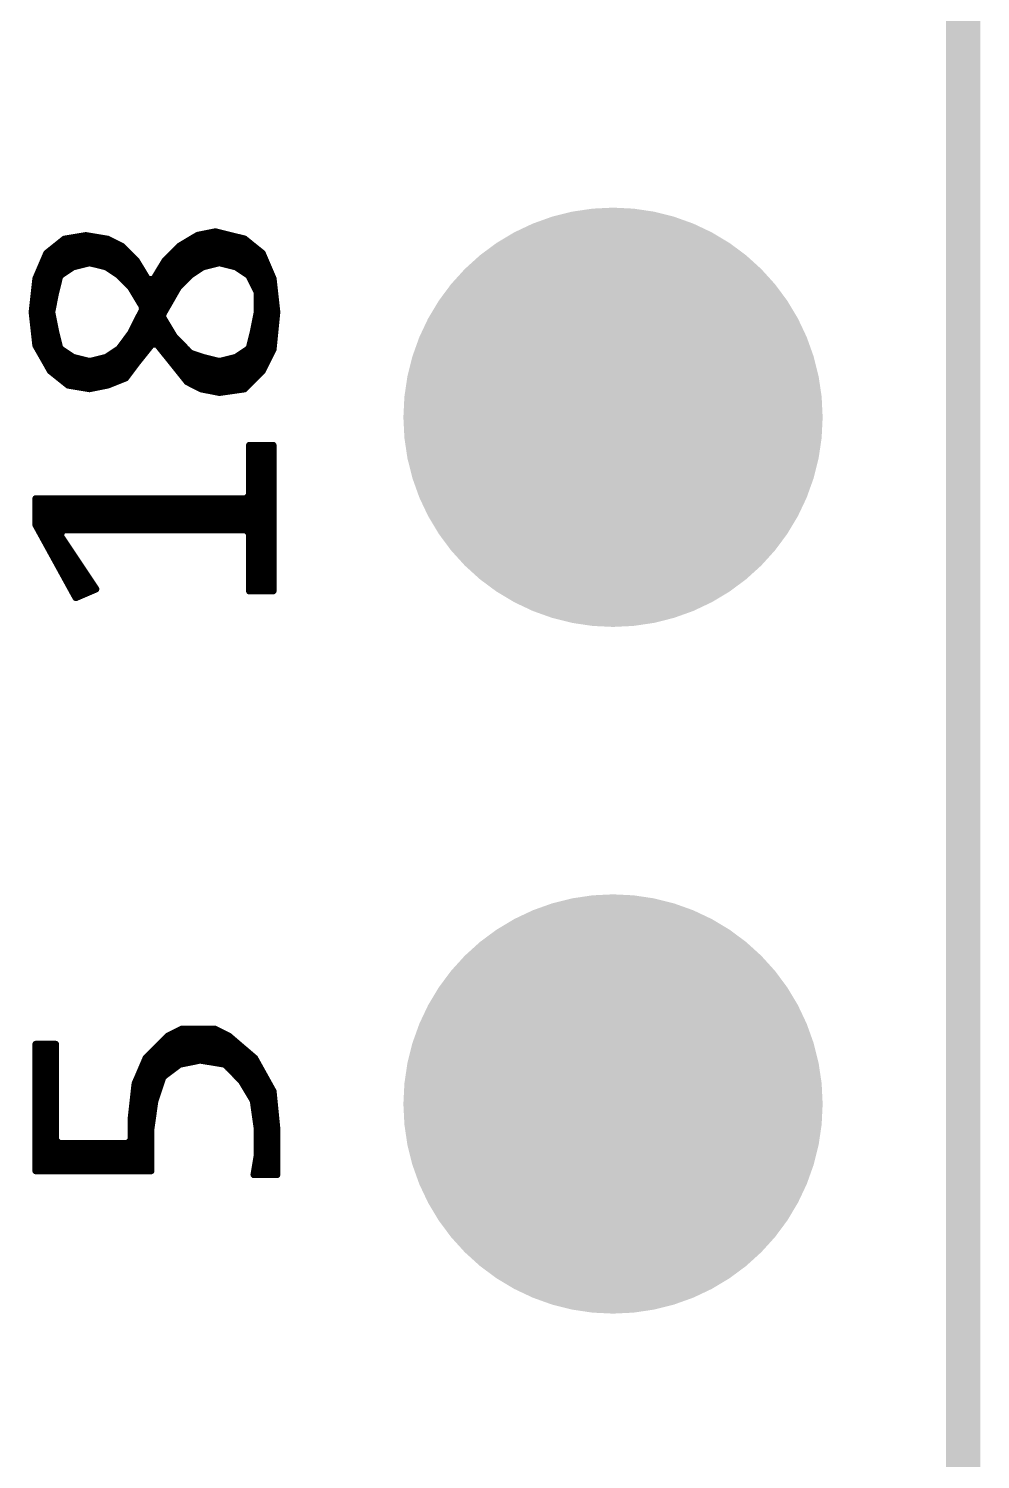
# Model space of a CAD drawing. Extents: x 491.8 to 537.2, y 395.3 to 465.5.
# Drawn here: x 524.48 to 528, y 422.84 to 428.13 of the extents above; entities that cross this region are included whole.
import ezdxf

# ---------------------------------------------------------------- set-up
doc = ezdxf.new("R2010")
doc.units = 0
doc.header["$MEASUREMENT"] = 0
doc.layers.get('0').update_dxf_attribs({"linetype": 'CONTINUOUS'})
doc.layers.add('SILKSCREENTOP_P', color=251, linetype='CONTINUOUS')

# ---------------------------------------------------------------- blocks, each defined once
blk = doc.blocks.new('ROUND_1')
at = {"const_width": 0.0127}
blk.add_lwpolyline([(-0.00635, 0, 1), (0.00635, 0, 1)], format="xyb", close=True, dxfattribs=at)
blk = doc.blocks.new('ROUND_370')
at = {"const_width": 0.77546}
blk.add_lwpolyline([(-0.38773, 0, 1), (0.38773, 0, 1)], format="xyb", close=True, dxfattribs=at)

msp = doc.modelspace()

# ---------------------------------------------------------------- linework, layer by layer
at = {"const_width": 0.127}
msp.add_lwpolyline([(527.940016, 447.259964), (527.940016, 400.99996)], dxfattribs=at)
at = {"layer": 'SILKSCREENTOP_P', "const_width": 0.0254}
for points in [[(524.615156, 427.349412), (524.549624, 427.297088)], [(524.6116, 427.222666), (524.6116, 427.346618)], [(524.694404, 427.36262), (524.615156, 427.349412)], [(524.637, 427.239684), (524.637, 427.353222)], [(524.6624, 427.250098), (524.6624, 427.357286)], [(524.6878, 427.256448), (524.6878, 427.361604)], [(524.775176, 427.349158), (524.694404, 427.36262)], [(524.7132, 427.260512), (524.7132, 427.359572)], [(524.7386, 427.254162), (524.7386, 427.355254)], [(524.764, 427.247812), (524.764, 427.35119)], [(524.828008, 427.322742), (524.775176, 427.349158)], [(524.7894, 427.233334), (524.7894, 427.342046)], [(525.108424, 427.363636), (525.04086, 427.32325)], [(525.0688, 427.203362), (525.0688, 427.33976)], [(525.0942, 427.224698), (525.0942, 427.355)], [(525.173956, 427.37659), (525.108424, 427.363636)], [(525.1196, 427.241462), (525.1196, 427.365668)], [(525.145, 427.25086), (525.145, 427.370748)], [(525.1704, 427.25721), (525.1704, 427.375828)], [(525.281398, 427.34992), (525.173956, 427.37659)], [(525.1958, 427.25975), (525.1958, 427.371256)], [(525.2212, 427.2534), (525.2212, 427.364906)], [(525.2466, 427.24705), (525.2466, 427.358556)], [(525.272, 427.231556), (525.272, 427.352206)], [(525.347184, 427.297088), (525.281398, 427.34992)], [(525.2974, 427.213776), (525.2974, 427.336966)], [(524.549624, 427.297088), (524.509238, 427.202854)], [(524.5608, 426.86605), (524.5608, 427.305978)], [(524.5862, 427.164246), (524.5862, 427.326298)], [(524.8148, 427.21657), (524.8148, 427.329346)], [(524.881856, 427.268894), (524.828008, 427.322742)], [(524.8402, 427.191424), (524.8402, 427.31055)], [(524.8656, 427.16196), (524.8656, 427.28515)], [(525.04086, 427.32325), (524.986758, 427.268894)], [(525.018, 427.138338), (525.018, 427.300136)], [(525.0434, 427.177962), (525.0434, 427.32452)], [(525.3228, 427.16323), (525.3228, 427.316646)], [(525.38757, 427.202854), (525.347184, 427.297088)], [(525.3482, 426.863002), (525.3482, 427.294802)], [(524.5354, 426.9105), (524.5354, 427.263814)], [(524.60271, 427.216824), (524.645128, 427.245018)], [(524.645128, 427.245018), (524.648938, 427.246796)], [(524.648938, 427.246796), (524.70558, 427.260766)], [(524.70558, 427.260766), (524.711676, 427.260766)], [(524.711676, 427.260766), (524.768064, 427.246796)], [(524.768064, 427.246796), (524.772128, 427.245018)], [(524.772128, 427.245018), (524.814292, 427.216824)], [(524.923512, 427.199806), (524.881856, 427.268894)], [(524.891, 427.119796), (524.891, 427.253654)], [(524.986758, 427.268894), (524.945102, 427.199806)], [(524.9672, 426.949108), (524.9672, 427.236382)], [(524.9926, 427.093888), (524.9926, 427.274736)], [(525.082516, 427.216824), (525.124934, 427.245018)], [(525.124934, 427.245018), (525.128744, 427.246796)], [(525.128744, 427.246796), (525.185132, 427.260766)], [(525.185132, 427.260766), (525.191482, 427.260766)], [(525.191482, 427.260766), (525.24787, 427.246796)], [(525.24787, 427.246796), (525.251934, 427.245018)], [(525.251934, 427.245018), (525.294098, 427.216824)], [(525.3736, 426.913802), (525.3736, 427.23562)], [(524.509238, 427.202854), (524.495522, 427.079156)], [(524.51, 426.95495), (524.51, 427.204632)], [(524.583406, 427.152816), (524.597376, 427.209204)], [(524.597376, 427.209204), (524.60271, 427.216824)], [(524.814292, 427.216824), (524.816324, 427.2153)], [(524.816324, 427.2153), (524.858742, 427.172882)], [(524.858742, 427.172882), (524.86052, 427.170342)], [(524.9164, 426.932598), (524.9164, 427.21149)], [(524.945102, 427.199806), (524.923512, 427.199806)], [(524.9418, 426.963078), (524.9418, 427.195996)], [(525.036288, 427.170088), (525.03832, 427.172882)], [(525.03832, 427.172882), (525.080484, 427.2153)], [(525.080484, 427.2153), (525.082516, 427.216824)], [(525.294098, 427.216824), (525.298416, 427.211998)], [(525.298416, 427.211998), (525.32661, 427.155356)], [(525.401286, 427.079156), (525.38757, 427.202854)], [(524.569182, 427.081696), (524.583152, 427.152308)], [(524.583152, 427.152308), (524.583406, 427.152816)], [(524.86052, 427.170342), (524.902938, 427.099984)], [(524.979646, 427.071536), (525.036288, 427.170088)], [(525.32661, 427.155356), (525.328134, 427.149768)], [(525.328134, 427.149768), (525.328134, 427.079156)], [(524.495522, 427.079156), (524.509238, 426.95622)], [(524.569182, 427.076616), (524.569182, 427.081696)], [(524.583152, 427.006258), (524.569182, 427.076616)], [(524.903446, 427.087538), (524.861028, 427.002956)], [(524.902938, 427.099984), (524.903446, 427.087538)], [(524.9799, 427.058582), (524.979646, 427.071536)], [(525.32788, 427.076616), (525.313656, 427.006258)], [(525.328134, 427.079156), (525.32788, 427.076616)], [(525.38757, 426.941742), (525.401286, 427.079156)], [(525.399, 427.055788), (525.399, 427.100238)], [(524.891, 426.900848), (524.891, 427.0629)], [(525.022318, 426.98797), (524.9799, 427.058582)], [(524.9926, 426.917358), (524.9926, 427.0375)], [(525.3228, 426.836586), (525.3228, 427.051724)], [(524.583406, 427.005496), (524.583152, 427.006258)], [(524.597376, 426.949108), (524.583406, 427.005496)], [(524.5862, 426.843444), (524.5862, 426.994066)], [(524.859758, 427.000924), (524.817594, 426.944536)], [(524.8402, 426.835062), (524.8402, 426.974762)], [(524.861028, 427.002956), (524.859758, 427.000924)], [(524.8656, 426.867574), (524.8656, 427.0121)], [(525.018, 426.885608), (525.018, 426.995082)], [(525.024096, 426.985684), (525.022318, 426.98797)], [(525.080484, 426.929042), (525.024096, 426.985684)], [(525.0434, 426.853858), (525.0434, 426.96638)], [(525.313656, 427.005496), (525.299432, 426.949108)], [(525.313656, 427.006258), (525.313656, 427.005496)], [(524.509238, 426.95622), (524.563086, 426.861732)], [(524.60271, 426.941742), (524.597376, 426.949108)], [(524.645128, 426.913548), (524.60271, 426.941742)], [(524.6116, 426.823124), (524.6116, 426.935646)], [(524.637, 426.80763), (524.637, 426.918882)], [(524.648938, 426.91177), (524.645128, 426.913548)], [(524.70558, 426.897546), (524.648938, 426.91177)], [(524.6624, 426.803566), (524.6624, 426.908214)], [(524.768064, 426.91177), (524.711676, 426.897546)], [(524.764, 426.806868), (524.764, 426.910754)], [(524.772128, 426.913548), (524.768064, 426.91177)], [(524.814292, 426.941742), (524.772128, 426.913548)], [(524.7894, 426.814742), (524.7894, 426.924978)], [(524.817594, 426.944536), (524.814292, 426.941742)], [(524.8148, 426.824902), (524.8148, 426.941996)], [(524.88211, 426.889672), (524.938498, 426.96003)], [(524.938498, 426.96003), (524.95831, 426.96003)], [(524.95831, 426.96003), (525.069562, 426.821346)], [(525.0688, 426.822108), (525.0688, 426.94098)], [(525.085564, 426.925994), (525.080484, 426.929042)], [(525.127982, 426.912024), (525.085564, 426.925994)], [(525.0942, 426.8089), (525.0942, 426.9232)], [(525.1196, 426.7962), (525.1196, 426.914818)], [(525.128744, 426.91177), (525.127982, 426.912024)], [(525.185132, 426.897546), (525.128744, 426.91177)], [(525.24787, 426.91177), (525.191482, 426.897546)], [(525.2466, 426.78985), (525.2466, 426.911262)], [(525.251934, 426.913548), (525.24787, 426.91177)], [(525.294098, 426.941742), (525.251934, 426.913548)], [(525.272, 426.79366), (525.272, 426.92701)], [(525.299432, 426.949108), (525.294098, 426.941742)], [(525.2974, 426.811186), (525.2974, 426.94479)], [(525.347184, 426.86097), (525.38757, 426.941742)], [(524.563086, 426.861732), (524.629126, 426.8089)], [(524.6878, 426.799248), (524.6878, 426.901864)], [(524.711676, 426.897546), (524.70558, 426.897546)], [(524.7132, 426.796708), (524.7132, 426.898054)], [(524.7386, 426.801788), (524.7386, 426.904404)], [(524.841724, 426.83557), (524.881856, 426.889164)], [(524.881856, 426.889164), (524.88211, 426.889672)], [(525.145, 426.790358), (525.145, 426.907706)], [(525.1704, 426.785278), (525.1704, 426.901356)], [(525.191482, 426.897546), (525.185132, 426.897546)], [(525.1958, 426.782738), (525.1958, 426.898562)], [(525.2212, 426.786294), (525.2212, 426.904912)], [(525.281144, 426.79493), (525.347184, 426.86097)], [(524.629126, 426.8089), (524.708374, 426.795692)], [(524.708374, 426.795692), (524.77543, 426.809154)], [(524.77543, 426.809154), (524.841724, 426.83557)], [(525.069562, 426.821346), (525.121886, 426.79493)], [(525.121886, 426.79493), (525.188688, 426.781722)], [(525.188688, 426.781722), (525.281144, 426.79493)], [(525.387316, 426.58665), (525.299686, 426.58665)], [(525.299686, 426.58665), (525.299686, 426.401992)], [(525.3228, 426.047662), (525.3228, 426.58665)], [(525.3482, 426.047662), (525.3482, 426.58665)], [(525.3736, 426.047662), (525.3736, 426.58665)], [(525.387316, 426.047662), (525.387316, 426.58665)], [(525.286986, 426.389292), (524.509492, 426.389292)], [(524.509492, 426.389292), (524.509492, 426.292264)], [(524.51, 426.291502), (524.51, 426.389292)], [(524.5354, 426.245274), (524.5354, 426.389292)], [(524.5608, 426.199046), (524.5608, 426.389292)], [(524.5862, 426.153072), (524.5862, 426.389292)], [(524.6116, 426.273468), (524.6116, 426.389292)], [(524.637, 426.273468), (524.637, 426.389292)], [(524.6624, 426.273468), (524.6624, 426.389292)], [(524.6878, 426.273468), (524.6878, 426.389292)], [(524.7132, 426.273468), (524.7132, 426.389292)], [(524.7386, 426.273468), (524.7386, 426.389292)], [(524.764, 426.273468), (524.764, 426.389292)], [(524.7894, 426.273468), (524.7894, 426.389292)], [(524.8148, 426.273468), (524.8148, 426.389292)], [(524.8402, 426.273468), (524.8402, 426.389292)], [(524.8656, 426.273468), (524.8656, 426.389292)], [(524.891, 426.273468), (524.891, 426.389292)], [(524.9164, 426.273468), (524.9164, 426.389292)], [(524.9418, 426.273468), (524.9418, 426.389292)], [(524.9672, 426.273468), (524.9672, 426.389292)], [(524.9926, 426.273468), (524.9926, 426.389292)], [(525.018, 426.273468), (525.018, 426.389292)], [(525.0434, 426.273468), (525.0434, 426.389292)], [(525.0688, 426.273468), (525.0688, 426.389292)], [(525.0942, 426.273468), (525.0942, 426.389292)], [(525.1196, 426.273468), (525.1196, 426.389292)], [(525.145, 426.273468), (525.145, 426.389292)], [(525.1704, 426.273468), (525.1704, 426.389292)], [(525.1958, 426.273468), (525.1958, 426.389292)], [(525.2212, 426.273468), (525.2212, 426.389292)], [(525.2466, 426.273468), (525.2466, 426.389292)], [(525.272, 426.273468), (525.272, 426.389292)], [(525.299686, 426.401992), (525.286986, 426.389292)], [(525.2974, 426.268134), (525.2974, 426.394372)], [(524.509492, 426.292264), (524.657574, 426.023024)], [(524.599154, 426.253656), (524.609822, 426.273468)], [(524.609822, 426.273468), (525.286986, 426.273468)], [(525.286986, 426.273468), (525.299686, 426.260768)], [(524.731742, 426.054774), (524.599154, 426.253656)], [(524.6116, 426.106844), (524.6116, 426.235114)], [(525.299686, 426.260768), (525.299686, 426.047662)], [(524.637, 426.060616), (524.637, 426.197014)], [(524.6624, 426.025056), (524.6624, 426.158914)], [(524.6878, 426.035978), (524.6878, 426.120814)], [(524.7132, 426.0469), (524.7132, 426.082714)], [(524.657574, 426.023024), (524.731742, 426.054774)], [(525.299686, 426.047662), (525.387316, 426.047662)], [(525.050258, 424.42765), (524.998188, 424.401742)], [(525.0434, 424.297348), (525.0434, 424.424348)], [(525.171162, 424.42765), (525.050258, 424.42765)], [(525.0688, 424.302428), (525.0688, 424.42765)], [(525.0942, 424.307508), (525.0942, 424.42765)], [(525.1196, 424.311826), (525.1196, 424.42765)], [(525.145, 424.307762), (525.145, 424.42765)], [(525.1704, 424.303444), (525.1704, 424.42765)], [(525.223486, 424.401488), (525.171162, 424.42765)], [(524.582898, 424.371262), (524.509492, 424.371262)], [(524.509492, 424.371262), (524.509492, 423.902886)], [(524.51, 423.902886), (524.51, 424.371262)], [(524.5354, 423.902886), (524.5354, 424.371262)], [(524.5608, 423.902886), (524.5608, 424.371262)], [(524.582898, 424.017186), (524.582898, 424.371262)], [(524.998188, 424.401742), (524.916908, 424.320208)], [(524.9672, 424.212258), (524.9672, 424.370754)], [(524.9926, 424.26001), (524.9926, 424.396154)], [(525.018, 424.27906), (525.018, 424.411648)], [(525.1958, 424.299126), (525.1958, 424.415458)], [(525.2212, 424.284394), (525.2212, 424.402758)], [(525.319498, 424.319446), (525.223486, 424.401488)], [(525.2466, 424.258994), (525.2466, 424.38193)], [(524.916908, 424.320208), (524.876268, 424.225466)], [(524.9164, 423.902886), (524.9164, 424.319446)], [(524.9418, 424.102784), (524.9418, 424.345354)], [(525.272, 424.231562), (525.272, 424.360086)], [(525.2974, 424.189398), (525.2974, 424.338242)], [(525.38757, 424.196764), (525.319498, 424.319446)], [(524.983202, 424.253152), (525.03959, 424.295316)], [(525.03959, 424.295316), (525.04467, 424.297602)], [(525.04467, 424.297602), (525.115282, 424.311826)], [(525.115282, 424.311826), (525.119854, 424.311826)], [(525.119854, 424.311826), (525.204436, 424.297856)], [(525.204436, 424.297856), (525.211548, 424.2943)], [(525.211548, 424.2943), (525.267936, 424.237658)], [(525.3228, 424.096942), (525.3228, 424.31335)], [(525.3482, 423.888662), (525.3482, 424.26763)], [(524.876268, 424.225466), (524.862298, 424.101006)], [(524.891, 423.902886), (524.891, 424.26001)], [(524.950436, 424.16222), (524.97863, 424.246802)], [(524.97863, 424.246802), (524.983202, 424.253152)], [(525.267936, 424.237658), (525.269714, 424.235372)], [(525.269714, 424.235372), (525.312132, 424.16476)], [(525.3736, 423.888662), (525.3736, 424.22191)], [(524.935958, 424.061128), (524.949928, 424.159934)], [(524.949928, 424.159934), (524.950436, 424.16222)], [(525.312132, 424.16476), (525.31391, 424.159934)], [(525.31391, 424.159934), (525.32788, 424.061128)], [(525.401286, 424.058842), (525.38757, 424.196764)], [(524.8656, 423.902886), (524.8656, 424.130216)], [(524.862298, 424.101006), (524.862298, 424.017186)], [(524.935704, 424.05935), (524.935958, 424.061128)], [(524.935704, 423.902886), (524.935704, 424.05935)], [(525.32788, 424.061128), (525.328134, 424.05935)], [(525.328134, 424.05935), (525.328134, 423.960544)], [(525.399, 423.888662), (525.399, 424.082972)], [(525.401286, 423.888662), (525.401286, 424.058842)], [(524.595598, 424.004486), (524.582898, 424.017186)], [(524.5862, 423.902886), (524.5862, 424.00855)], [(524.849598, 424.004486), (524.595598, 424.004486)], [(524.6116, 423.902886), (524.6116, 424.004486)], [(524.637, 423.902886), (524.637, 424.004486)], [(524.6624, 423.902886), (524.6624, 424.004486)], [(524.6878, 423.902886), (524.6878, 424.004486)], [(524.7132, 423.902886), (524.7132, 424.004486)], [(524.7386, 423.902886), (524.7386, 424.004486)], [(524.764, 423.902886), (524.764, 424.004486)], [(524.7894, 423.902886), (524.7894, 424.004486)], [(524.8148, 423.902886), (524.8148, 424.004486)], [(524.8402, 423.902886), (524.8402, 424.004486)], [(524.862298, 424.017186), (524.849598, 424.004486)], [(525.32788, 423.958512), (525.316196, 423.888662)], [(525.328134, 423.960544), (525.32788, 423.958512)], [(524.509492, 423.902886), (524.935704, 423.902886)], [(525.3228, 423.888662), (525.3228, 423.928286)], [(525.316196, 423.888662), (525.401286, 423.888662)]]:
    msp.add_lwpolyline(points, dxfattribs=at)

# ---------------------------------------------------------------- block references
for p in [(526.644616, 426.690282), (526.644616, 424.150282)]:
    msp.add_blockref('ROUND_370', p)
at = {"layer": 'SILKSCREENTOP_P'}
for p in [(524.6116, 427.346618), (524.615156, 427.349412), (524.637, 427.353222), (524.6624, 427.357286), (524.6878, 427.361604), (524.694404, 427.36262), (524.7132, 427.359572), (524.7386, 427.355254), (524.764, 427.35119), (524.775176, 427.349158), (524.7894, 427.342046), (525.0688, 427.33976), (525.0942, 427.355), (525.108424, 427.363636), (525.1196, 427.365668), (525.145, 427.370748), (525.1704, 427.375828), (525.173956, 427.37659), (525.1958, 427.371256), (525.2212, 427.364906), (525.2466, 427.358556), (525.272, 427.352206), (525.281398, 427.34992), (525.2974, 427.336966), (524.549624, 427.297088), (524.5608, 427.305978), (524.5862, 427.326298), (524.8148, 427.329346), (524.828008, 427.322742), (524.8402, 427.31055), (524.8656, 427.28515), (525.018, 427.300136), (525.04086, 427.32325), (525.0434, 427.32452), (525.3228, 427.316646), (525.347184, 427.297088), (525.3482, 427.294802), (524.5354, 427.263814), (524.637, 427.239684), (524.645128, 427.245018), (524.648938, 427.246796), (524.6624, 427.250098), (524.6878, 427.256448), (524.70558, 427.260766), (524.711676, 427.260766), (524.7132, 427.260512), (524.7386, 427.254162), (524.764, 427.247812), (524.768064, 427.246796), (524.772128, 427.245018), (524.7894, 427.233334), (524.881856, 427.268894), (524.891, 427.253654), (524.9672, 427.236382), (524.986758, 427.268894), (524.9926, 427.274736), (525.1196, 427.241462), (525.124934, 427.245018), (525.128744, 427.246796), (525.145, 427.25086), (525.1704, 427.25721), (525.185132, 427.260766), (525.191482, 427.260766), (525.1958, 427.25975), (525.2212, 427.2534), (525.2466, 427.24705), (525.24787, 427.246796), (525.251934, 427.245018), (525.272, 427.231556), (525.3736, 427.23562), (524.509238, 427.202854), (524.51, 427.204632), (524.597376, 427.209204), (524.60271, 427.216824), (524.6116, 427.222666), (524.814292, 427.216824), (524.8148, 427.21657), (524.816324, 427.2153), (524.8402, 427.191424), (524.858742, 427.172882), (524.9164, 427.21149), (524.923512, 427.199806), (524.9418, 427.195996), (524.945102, 427.199806), (525.03832, 427.172882), (525.0434, 427.177962), (525.0688, 427.203362), (525.080484, 427.2153), (525.082516, 427.216824), (525.0942, 427.224698), (525.294098, 427.216824), (525.2974, 427.213776), (525.298416, 427.211998), (525.38757, 427.202854), (524.583152, 427.152308), (524.583406, 427.152816), (524.5862, 427.164246), (524.86052, 427.170342), (524.8656, 427.16196), (524.891, 427.119796), (525.018, 427.138338), (525.036288, 427.170088), (525.3228, 427.16323), (525.32661, 427.155356), (525.328134, 427.149768), (525.328134, 427.149768), (524.495522, 427.079156), (524.569182, 427.081696), (524.569182, 427.076616), (524.902938, 427.099984), (524.903446, 427.087538), (524.903446, 427.087538), (524.979646, 427.071536), (524.9926, 427.093888), (525.32788, 427.076616), (525.328134, 427.079156), (525.399, 427.100238), (525.401286, 427.079156), (525.401286, 427.079156), (524.891, 427.0629), (524.9799, 427.058582), (524.9926, 427.0375), (525.3228, 427.051724), (525.399, 427.055788), (524.583152, 427.006258), (524.583406, 427.005496), (524.5862, 426.994066), (524.8402, 426.974762), (524.859758, 427.000924), (524.861028, 427.002956), (524.8656, 427.0121), (524.9418, 426.963078), (525.018, 426.995082), (525.022318, 426.98797), (525.024096, 426.985684), (525.0434, 426.96638), (525.313656, 427.006258), (525.313656, 427.005496), (524.509238, 426.95622), (524.51, 426.95495), (524.5354, 426.9105), (524.597376, 426.949108), (524.60271, 426.941742), (524.6116, 426.935646), (524.637, 426.918882), (524.645128, 426.913548), (524.648938, 426.91177), (524.6624, 426.908214), (524.764, 426.910754), (524.768064, 426.91177), (524.772128, 426.913548), (524.7894, 426.924978), (524.814292, 426.941742), (524.8148, 426.941996), (524.817594, 426.944536), (524.9164, 426.932598), (524.938498, 426.96003), (524.95831, 426.96003), (524.9672, 426.949108), (524.9926, 426.917358), (525.0688, 426.94098), (525.080484, 426.929042), (525.085564, 426.925994), (525.0942, 426.9232), (525.1196, 426.914818), (525.127982, 426.912024), (525.128744, 426.91177), (525.2466, 426.911262), (525.24787, 426.91177), (525.251934, 426.913548), (525.272, 426.92701), (525.294098, 426.941742), (525.2974, 426.94479), (525.299432, 426.949108), (525.3736, 426.913802), (525.38757, 426.941742), (524.5608, 426.86605), (524.563086, 426.861732), (524.6878, 426.901864), (524.70558, 426.897546), (524.711676, 426.897546), (524.7132, 426.898054), (524.7386, 426.904404), (524.8656, 426.867574), (524.881856, 426.889164), (524.88211, 426.889672), (524.891, 426.900848), (525.018, 426.885608), (525.145, 426.907706), (525.1704, 426.901356), (525.185132, 426.897546), (525.191482, 426.897546), (525.1958, 426.898562), (525.2212, 426.904912), (525.347184, 426.86097), (525.3482, 426.863002), (524.5862, 426.843444), (524.6116, 426.823124), (524.629126, 426.8089), (524.637, 426.80763), (524.6624, 426.803566), (524.764, 426.806868), (524.77543, 426.809154), (524.7894, 426.814742), (524.8148, 426.824902), (524.8402, 426.835062), (524.841724, 426.83557), (525.0434, 426.853858), (525.0688, 426.822108), (525.069562, 426.821346), (525.0942, 426.8089), (525.2974, 426.811186), (525.3228, 426.836586), (524.6878, 426.799248), (524.708374, 426.795692), (524.7132, 426.796708), (524.7386, 426.801788), (525.1196, 426.7962), (525.121886, 426.79493), (525.145, 426.790358), (525.1704, 426.785278), (525.188688, 426.781722), (525.1958, 426.782738), (525.2212, 426.786294), (525.2466, 426.78985), (525.272, 426.79366), (525.281144, 426.79493), (525.299686, 426.58665), (525.3228, 426.58665), (525.3482, 426.58665), (525.3736, 426.58665), (525.387316, 426.58665), (525.387316, 426.58665), (524.509492, 426.389292), (524.51, 426.389292), (524.5354, 426.389292), (524.5608, 426.389292), (524.5862, 426.389292), (524.6116, 426.389292), (524.637, 426.389292), (524.6624, 426.389292), (524.6878, 426.389292), (524.7132, 426.389292), (524.7386, 426.389292), (524.764, 426.389292), (524.7894, 426.389292), (524.8148, 426.389292), (524.8402, 426.389292), (524.8656, 426.389292), (524.891, 426.389292), (524.9164, 426.389292), (524.9418, 426.389292), (524.9672, 426.389292), (524.9926, 426.389292), (525.018, 426.389292), (525.0434, 426.389292), (525.0688, 426.389292), (525.0942, 426.389292), (525.1196, 426.389292), (525.145, 426.389292), (525.1704, 426.389292), (525.1958, 426.389292), (525.2212, 426.389292), (525.2466, 426.389292), (525.272, 426.389292), (525.286986, 426.389292), (525.2974, 426.394372), (525.299686, 426.401992), (524.509492, 426.292264), (524.51, 426.291502), (524.609822, 426.273468), (524.6116, 426.273468), (524.637, 426.273468), (524.6624, 426.273468), (524.6878, 426.273468), (524.7132, 426.273468), (524.7386, 426.273468), (524.764, 426.273468), (524.7894, 426.273468), (524.8148, 426.273468), (524.8402, 426.273468), (524.8656, 426.273468), (524.891, 426.273468), (524.9164, 426.273468), (524.9418, 426.273468), (524.9672, 426.273468), (524.9926, 426.273468), (525.018, 426.273468), (525.0434, 426.273468), (525.0688, 426.273468), (525.0942, 426.273468), (525.1196, 426.273468), (525.145, 426.273468), (525.1704, 426.273468), (525.1958, 426.273468), (525.2212, 426.273468), (525.2466, 426.273468), (525.272, 426.273468), (525.286986, 426.273468), (524.5354, 426.245274), (524.599154, 426.253656), (524.6116, 426.235114), (525.2974, 426.268134), (525.299686, 426.260768), (524.5608, 426.199046), (524.637, 426.197014), (524.5862, 426.153072), (524.6624, 426.158914), (524.6878, 426.120814), (524.6116, 426.106844), (524.7132, 426.082714), (524.637, 426.060616), (524.657574, 426.023024), (524.6624, 426.025056), (524.6878, 426.035978), (524.7132, 426.0469), (524.731742, 426.054774), (525.299686, 426.047662), (525.3228, 426.047662), (525.3482, 426.047662), (525.3736, 426.047662), (525.387316, 426.047662), (525.0434, 424.424348), (525.050258, 424.42765), (525.0688, 424.42765), (525.0942, 424.42765), (525.1196, 424.42765), (525.145, 424.42765), (525.1704, 424.42765), (525.171162, 424.42765), (524.509492, 424.371262), (524.51, 424.371262), (524.5354, 424.371262), (524.5608, 424.371262), (524.582898, 424.371262), (524.9672, 424.370754), (524.9926, 424.396154), (524.998188, 424.401742), (525.018, 424.411648), (525.1958, 424.415458), (525.2212, 424.402758), (525.223486, 424.401488), (525.2466, 424.38193), (524.9164, 424.319446), (524.916908, 424.320208), (524.9418, 424.345354), (525.272, 424.360086), (525.2974, 424.338242), (525.319498, 424.319446), (525.018, 424.27906), (525.03959, 424.295316), (525.0434, 424.297348), (525.04467, 424.297602), (525.0688, 424.302428), (525.0942, 424.307508), (525.115282, 424.311826), (525.1196, 424.311826), (525.119854, 424.311826), (525.145, 424.307762), (525.1704, 424.303444), (525.1958, 424.299126), (525.204436, 424.297856), (525.211548, 424.2943), (525.2212, 424.284394), (525.3228, 424.31335), (525.3482, 424.26763), (524.876268, 424.225466), (524.891, 424.26001), (524.9672, 424.212258), (524.97863, 424.246802), (524.983202, 424.253152), (524.9926, 424.26001), (525.2466, 424.258994), (525.267936, 424.237658), (525.269714, 424.235372), (525.272, 424.231562), (525.3736, 424.22191), (524.949928, 424.159934), (524.950436, 424.16222), (525.2974, 424.189398), (525.312132, 424.16476), (525.31391, 424.159934), (525.38757, 424.196764), (524.8656, 424.130216), (524.862298, 424.101006), (524.935704, 424.05935), (524.935958, 424.061128), (524.9418, 424.102784), (525.3228, 424.096942), (525.32788, 424.061128), (525.328134, 424.05935), (525.399, 424.082972), (525.401286, 424.058842), (525.401286, 424.058842), (524.582898, 424.017186), (524.5862, 424.00855), (524.595598, 424.004486), (524.6116, 424.004486), (524.637, 424.004486), (524.6624, 424.004486), (524.6878, 424.004486), (524.7132, 424.004486), (524.7386, 424.004486), (524.764, 424.004486), (524.7894, 424.004486), (524.8148, 424.004486), (524.8402, 424.004486), (524.849598, 424.004486), (524.862298, 424.017186), (525.32788, 423.958512), (525.328134, 423.960544), (524.509492, 423.902886), (524.51, 423.902886), (524.5354, 423.902886), (524.5608, 423.902886), (524.5862, 423.902886), (524.6116, 423.902886), (524.637, 423.902886), (524.6624, 423.902886), (524.6878, 423.902886), (524.7132, 423.902886), (524.7386, 423.902886), (524.764, 423.902886), (524.7894, 423.902886), (524.8148, 423.902886), (524.8402, 423.902886), (524.8656, 423.902886), (524.891, 423.902886), (524.9164, 423.902886), (524.935704, 423.902886), (525.3228, 423.928286), (525.316196, 423.888662), (525.3228, 423.888662), (525.3482, 423.888662), (525.3736, 423.888662), (525.399, 423.888662), (525.401286, 423.888662)]:
    msp.add_blockref('ROUND_1', p, dxfattribs=at)

doc.saveas('drawing.dxf')
